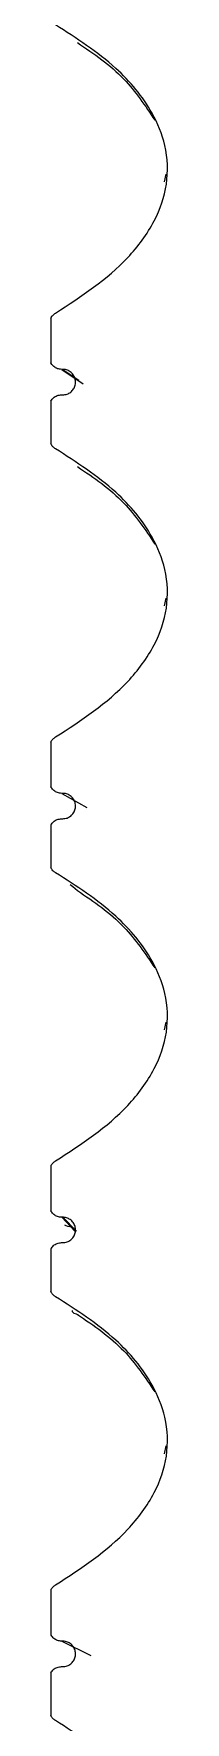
# Model space of a CAD drawing. Header units: millimetres. Extents: x -300 to 1184, y 5 to 1469.
# Drawn here: x 356.94 to 357.68, y 1378.38 to 1389 of the extents above; entities that cross this region are included whole.
import ezdxf

# ---------------------------------------------------------------- set-up
doc = ezdxf.new("R2010")
doc.units = ezdxf.units.MM

msp = doc.modelspace()

# ---------------------------------------------------------------- linework, layer by layer
at = {"color": 7, "linetype": 'Continuous', "lineweight": 25}
for p, q in [((357.6627878145768, 1388.114473856468), (357.6518304940456, 1388.065836466332)), ((356.9365250862036, 1387.20899982947), (356.9365250862036, 1386.927348014692)), ((357.0136634306504, 1386.886141336937), (357.114613830685, 1386.81890729763)), ((356.9365250862036, 1386.687459187686), (356.9365250862036, 1386.418403821169)), ((357.6627878145768, 1385.447801785647), (357.6518304940456, 1385.39916439551)), ((356.9365250862036, 1384.542327758649), (356.9365250862036, 1384.260675943871)), ((356.9365250862036, 1384.020787116865), (356.9365250862036, 1383.751731750348)), ((357.0756423271093, 1383.632721142947), (357.1060108936224, 1383.608283238589)), ((357.6627878145768, 1382.781129714826), (357.6518304940456, 1382.732492324689)), ((356.9365250862036, 1381.875655687828), (356.9365250862036, 1381.594003873049)), ((357.005666474143, 1381.552836931725), (357.0913084145778, 1381.46370811957)), ((357.0136634306504, 1381.552797195295), (357.0980536735449, 1381.464741266747)), ((356.9365250862036, 1381.354115046043), (356.9365250862036, 1381.085059679527)), ((357.6627878145768, 1380.114457644005), (357.6518304940456, 1380.065859990298)), ((356.9365250862036, 1379.208983617007), (356.9365250862036, 1378.927331802228)), ((356.9365250862036, 1378.687442975222), (356.9365250862036, 1378.418387608706))]:
    msp.add_line(p, q, dxfattribs=at)
at = {"color": 8, "linetype": 'Continuous', "lineweight": 25}
for p, q in [((357.005666474143, 1386.886181073367), (357.1406113899145, 1386.796495951195)), ((357.005666474143, 1384.219509002546), (357.1641651587083, 1384.129903353233)), ((357.0585556622737, 1383.646430211245), (357.0756423271093, 1383.632721142947)), ((357.005666474143, 1378.886164860903), (357.1888514157527, 1378.79687710303))]:
    msp.add_line(p, q, dxfattribs=at)
at = {"color": 7, "linetype": 'Continuous', "lineweight": 25}
for points, knots in [([(356.9670227961137, 1387.240669764061), (357.1291437566119, 1387.345896192779), (357.371656793857, 1387.503302001063), (357.5939850729874, 1387.802322980009), (357.6809004862273, 1388.048979172575), (357.6705620650429, 1388.289784435382), (357.5641711416069, 1388.547226516658), (357.333224734286, 1388.819424480435), (357.098854760296, 1388.969147663), (356.9670227961137, 1389.05336622097)], [0, 0, 0, 0, 0.2398166244118654, 0.358736204061688, 0.4599465232304802, 0.5617050345511381, 0.6528053617875152, 0.804704713961899, 1, 1, 1, 1]), ([(357.1048188007269, 1388.941587643801), (357.2080591405872, 1388.87178334081), (357.3983683856329, 1388.74310879149), (357.5315444535128, 1388.545038634948), (357.5924742019567, 1388.454419013837)], [0, 0, 0, 0, 0.5424872545505843, 0.9999999999999999, 0.9999999999999999, 0.9999999999999999, 0.9999999999999999]), ([(356.9365250862036, 1387.20899982947), (356.940317831488, 1387.215101614605), (356.9482196740489, 1387.227814133338), (356.9605900057815, 1387.236271687149), (356.9670227961137, 1387.240669764061)], [0, 0, 0, 0, 0.4799823908303475, 1, 1, 1, 1]), ([(357.005666474143, 1386.886181073367), (356.9967852398429, 1386.887078037728), (356.9790170758598, 1386.888872541658), (356.9554483499551, 1386.902617672997), (356.9424096715829, 1386.917133905271), (356.9372543742958, 1386.926082160278), (356.9365250862036, 1386.927348014692)], [0, 0, 0, 0, 0.3155742125806542, 0.6313507974847538, 0.9478494723720491, 1, 1, 1, 1]), ([(357.0136634306504, 1386.886141336937), (357.0129415542393, 1386.886141717852), (357.0114978014171, 1386.886142479681), (357.0088320393399, 1386.886135446548), (357.0068883456979, 1386.886163461942), (357.005666474143, 1386.886181073367)], [0, 0, 0, 0, 0.2708001604549983, 0.5416003209099965, 1, 1, 1, 1]), ([(357.0130574500952, 1386.726520098229), (357.021937921442, 1386.727351044301), (357.0397001472939, 1386.729013056512), (357.063392885237, 1386.742549055161), (357.0815253080535, 1386.762570540514), (357.0920469355162, 1386.787732575244), (357.0937551111099, 1386.815042631041), (357.086310255682, 1386.84145267872), (357.070518380442, 1386.863882916415), (357.0482924159317, 1386.879668328478), (357.0280693447638, 1386.885599284343), (357.0164288414476, 1386.886037282582), (357.0136634306504, 1386.886141336937)], [0, 0, 0, 0, 0.1065062902181102, 0.2130279697580771, 0.3197968903713367, 0.4273344422089681, 0.5353319563026003, 0.6436793094163663, 0.7518917200615526, 0.859619376337849, 0.9666500595513006, 1, 1, 1, 1]), ([(356.9365250862036, 1386.687459187686), (356.9418222053259, 1386.69468926512), (356.9524163439816, 1386.709149284058), (356.9769202834536, 1386.723602999333), (356.9954603516707, 1386.725550411331), (357.0050704276953, 1386.726559834658)], [0, 0, 0, 0, 0.3250850333904214, 0.6501639549975666, 1, 1, 1, 1]), ([(357.0050704276953, 1386.726559834658), (357.0057890323088, 1386.726563923276), (357.0072296745922, 1386.726572120046), (357.0098914400445, 1386.726496156403), (357.0118354701065, 1386.726510857439), (357.0130574500952, 1386.726520098229)], [0, 0, 0, 0, 0.269888179950348, 0.5410657216512514, 1, 1, 1, 1]), ([(356.9670227961137, 1386.386694150149), (356.9610625735598, 1386.390720432919), (356.9486500954224, 1386.399105379354), (356.9406721714257, 1386.411803225539), (356.9365250862036, 1386.418403821169)], [0, 0, 0, 0, 0.4801799034687086, 1, 1, 1, 1]), ([(356.9670227961137, 1384.57399769324), (357.1291437566119, 1384.679224121958), (357.371656793857, 1384.836629930242), (357.5939850729874, 1385.135650909188), (357.6809004862273, 1385.382307101753), (357.6705620650429, 1385.623112364561), (357.5641711416069, 1385.880554445837), (357.333224734286, 1386.152752409614), (357.098854760296, 1386.302475592179), (356.9670227961137, 1386.386694150149)], [0, 0, 0, 0, 0.2398166244118654, 0.358736204061688, 0.4599465232304802, 0.5617050345511381, 0.6528053617875152, 0.804704713961899, 1, 1, 1, 1]), ([(357.1048188007269, 1386.27491557298), (357.2080581733856, 1386.205108631046), (357.3983610377295, 1386.076432326077), (357.5315433446544, 1385.878390666949), (357.5924742019567, 1385.787786679446)], [0, 0, 0, 0, 0.5425003612773777, 1, 1, 1, 1]), ([(356.9365250862036, 1384.542327758649), (356.940317831488, 1384.548429543784), (356.9482196740489, 1384.561142062517), (356.9605900057815, 1384.569599616328), (356.9670227961137, 1384.57399769324)], [0, 0, 0, 0, 0.4799823908303475, 1, 1, 1, 1]), ([(357.005666474143, 1384.219509002546), (356.9967852398429, 1384.220405966907), (356.9790170758598, 1384.222200470837), (356.9554483499551, 1384.235945602176), (356.9424096715829, 1384.25046183445), (356.9372543742958, 1384.259410089457), (356.9365250862036, 1384.260675943871)], [0, 0, 0, 0, 0.3155742125806542, 0.6313507974847538, 0.9478494723720491, 1, 1, 1, 1]), ([(357.0136634306504, 1384.219469266116), (357.0129415144122, 1384.219465149652), (357.0114975604217, 1384.219456916032), (357.0088324840681, 1384.21953293069), (357.0068884540833, 1384.219518238055), (357.005666474143, 1384.219509002546)], [0, 0, 0, 0, 0.2707951098149698, 0.5416358003590648, 1, 1, 1, 1]), ([(357.0130574500952, 1384.059848027407), (357.0219373176222, 1384.060695485582), (357.0396961504312, 1384.062390315823), (357.0633944288259, 1384.07591346829), (357.0815128502197, 1384.095931312702), (357.0920542159913, 1384.121070133545), (357.0937533578227, 1384.148371311291), (357.0863107256174, 1384.174780406588), (357.070518254907, 1384.19721089937), (357.0482924503106, 1384.21299624293), (357.0280693425609, 1384.218927214466), (357.0164288410247, 1384.219365211943), (357.0136634306504, 1384.219469266116)], [0, 0, 0, 0, 0.1065453984751595, 0.2130799713285875, 0.3198618151812038, 0.4272651271495657, 0.5352757131906948, 0.6436361805962407, 0.7518616891998601, 0.859602384760242, 0.9666460228966218, 1, 1, 1, 1]), ([(356.9365250862036, 1384.020787116865), (356.9418222053259, 1384.028017194298), (356.9524163439816, 1384.042477213237), (356.9769202834536, 1384.056930928512), (356.9954603516707, 1384.05887834051), (357.0050704276953, 1384.059887763837)], [0, 0, 0, 0, 0.3250850333904214, 0.6501639549975666, 1, 1, 1, 1]), ([(357.0050704276953, 1384.059887763837), (357.0057889927511, 1384.059887385499), (357.0072294342227, 1384.05988662708), (357.009891884905, 1384.059893655493), (357.0118355785428, 1384.059865639321), (357.0130574500952, 1384.059848027407)], [0, 0, 0, 0, 0.269893219935775, 0.5410301874288578, 1, 1, 1, 1]), ([(356.9670227961137, 1383.720022079328), (356.9610625735598, 1383.724048362098), (356.9486500954224, 1383.732433308533), (356.9406721714257, 1383.745131154718), (356.9365250862036, 1383.751731750348)], [0, 0, 0, 0, 0.4801799034687086, 1, 1, 1, 1]), ([(356.9670227961137, 1381.907325622419), (357.1291437566119, 1382.012552051137), (357.371656793857, 1382.16995785942), (357.5939850729874, 1382.468978838367), (357.6809004862273, 1382.715635030932), (357.6705620650429, 1382.95644029374), (357.5641711416069, 1383.213882375015), (357.333224734286, 1383.486080338793), (357.098854760296, 1383.635803521357), (356.9670227961137, 1383.720022079328)], [0, 0, 0, 0, 0.2398166244118654, 0.358736204061688, 0.4599465232304802, 0.5617050345511381, 0.6528053617875152, 0.804704713961899, 1, 1, 1, 1]), ([(357.1048188007269, 1383.608243502159), (357.2080581733856, 1383.538436560225), (357.3983610377295, 1383.409760255256), (357.5315433446544, 1383.211718596128), (357.5924742019567, 1383.121114608625)], [0, 0, 0, 0, 0.5425003612773777, 1, 1, 1, 1]), ([(356.9365250862036, 1381.875655687828), (356.940317831488, 1381.881757472963), (356.9482196740489, 1381.894469991696), (356.9605900057815, 1381.902927545507), (356.9670227961137, 1381.907325622419)], [0, 0, 0, 0, 0.4799823908303475, 1, 1, 1, 1]), ([(357.005666474143, 1381.552836931725), (356.9967876322366, 1381.553753602996), (356.9790330248213, 1381.555586627926), (356.955436633168, 1381.569263396127), (356.9424099014847, 1381.583790235338), (356.937254402788, 1381.592738077096), (356.9365250862036, 1381.594003873049)], [0, 0, 0, 0, 0.3157025356326849, 0.6312956846482309, 0.9478416758991851, 1, 1, 1, 1]), ([(357.0136634306504, 1381.552797195295), (357.0129415840331, 1381.552813913624), (357.0114980122807, 1381.552847347469), (357.0088320991572, 1381.552832146528), (357.0068883524173, 1381.552835084719), (357.005666474143, 1381.552836931725)], [0, 0, 0, 0, 0.270840690544095, 0.5416358003590648, 1, 1, 1, 1]), ([(357.0130574500952, 1381.393175956586), (357.0219373219073, 1381.394023419094), (357.0396961632858, 1381.395718258002), (357.0633943773634, 1381.409241345425), (357.0815130441806, 1381.429259438034), (357.0920534854903, 1381.454397323966), (357.0937561045336, 1381.481702018226), (357.0862974454156, 1381.508108559834), (357.0705466388027, 1381.530588411143), (357.0482683397987, 1381.546288101876), (357.0280772876562, 1381.552336796697), (357.0164292169151, 1381.552708852243), (357.0136634306504, 1381.552797195295)], [0, 0, 0, 0, 0.1065375917716783, 0.2130643587148309, 0.3198383785393422, 0.4272338209439178, 0.5352364929255933, 0.6435890206354767, 0.7519371939817486, 0.8595775163246389, 0.9666572615122723, 0.9999999999999999, 0.9999999999999999, 0.9999999999999999, 0.9999999999999999]), ([(357.0243326620652, 1381.504914797325), (357.0245520493065, 1381.504676635695), (357.0285138000232, 1381.500375852277), (357.0510939408986, 1381.495823695488), (357.0724236762915, 1381.491523620466)], [0, 0, 0, 0, 0.05537633664121434, 1, 1, 1, 1]), ([(356.9365250862036, 1381.354115046043), (356.9418222053259, 1381.361345123477), (356.9524163439816, 1381.375805142415), (356.9769202834536, 1381.39025885769), (356.9954603516707, 1381.392206269689), (357.0050704276953, 1381.393215693016)], [0, 0, 0, 0, 0.3250850333904214, 0.6501639549975666, 1, 1, 1, 1]), ([(357.0050704276953, 1381.393215693016), (357.0057889927511, 1381.393215314678), (357.0072294342227, 1381.393214556258), (357.009891884905, 1381.393221584671), (357.0118355785428, 1381.393193568499), (357.0130574500952, 1381.393175956586)], [0, 0, 0, 0, 0.269893219935775, 0.5410301874288578, 1, 1, 1, 1]), ([(356.9670227961137, 1381.053350008507), (356.9610625735598, 1381.057376291277), (356.9486500954224, 1381.065761237712), (356.9406721714257, 1381.078459083897), (356.9365250862036, 1381.085059679527)], [0, 0, 0, 0, 0.4801799034687086, 1, 1, 1, 1]), ([(356.9670227961137, 1379.240653551598), (357.1291498807475, 1379.345876056193), (357.3716811856912, 1379.503281904861), (357.5939640709425, 1379.802331302701), (357.6809071503577, 1380.048973035653), (357.6705603837017, 1380.289768879854), (357.5641718939521, 1380.547210010238), (357.3332244334774, 1380.819408385504), (357.0988546520055, 1380.969131492847), (356.9670227961137, 1381.053350008507)], [0, 0, 0, 0, 0.239817170591634, 0.358750491707613, 0.459945293264527, 0.561704036339094, 0.6528045710554813, 0.804704269178997, 1, 1, 1, 1]), ([(357.0712415175034, 1380.966128544986), (357.0725971734788, 1380.959258333668), (357.0741738769684, 1380.951267894827), (357.1039782123805, 1380.942937939817), (357.1081566608343, 1380.941770113487)], [0, 0, 0, 0, 0.8598040051521548, 1, 1, 1, 1]), ([(357.1048188007269, 1380.941571431338), (357.2080581733856, 1380.871764489404), (357.3983610377295, 1380.743088184435), (357.5315433446544, 1380.545046525307), (357.5924742019567, 1380.454442537804)], [0, 0, 0, 0, 0.5425003612773777, 1, 1, 1, 1]), ([(356.9365250862036, 1379.208983617007), (356.9403139089342, 1379.215102470749), (356.9481969838773, 1379.22783343919), (356.9605875019617, 1379.236271207114), (356.9670227961137, 1379.240653551598)], [0, 0, 0, 0, 0.4806275162882441, 1, 1, 1, 1]), ([(357.005666474143, 1378.886164860903), (356.9967876322366, 1378.887081532175), (356.9790330248213, 1378.888914557105), (356.955436633168, 1378.902591325306), (356.9424099014847, 1378.917118164516), (356.937254402788, 1378.926066006275), (356.9365250862036, 1378.927331802228)], [0, 0, 0, 0, 0.3157025356326849, 0.6312956846482309, 0.9478416758991851, 1, 1, 1, 1]), ([(357.0136634306504, 1378.886125124474), (357.0129415840331, 1378.886141842803), (357.0114980122807, 1378.886175276648), (357.0088320991572, 1378.886160075706), (357.0068883524173, 1378.886163013898), (357.005666474143, 1378.886164860904)], [0, 0, 0, 0, 0.270840690544095, 0.5416358003590648, 1, 1, 1, 1]), ([(357.0130574500952, 1378.726503885765), (357.0219373219073, 1378.727351348273), (357.0396961632858, 1378.729046187181), (357.0633943773634, 1378.742569274604), (357.0815130441806, 1378.762587367213), (357.0920534854903, 1378.787725253145), (357.0937561045336, 1378.815029947405), (357.0862974454156, 1378.841436489013), (357.0705466388027, 1378.863916340321), (357.0482683397987, 1378.879616031055), (357.0280772876562, 1378.885664725876), (357.0164292169151, 1378.886036781422), (357.0136634306504, 1378.886125124474)], [0, 0, 0, 0, 0.1065375917716783, 0.2130643587148309, 0.3198383785393422, 0.4272338209439178, 0.5352364929255933, 0.6435890206354767, 0.7519371939817486, 0.8595775163246389, 0.9666572615122723, 0.9999999999999999, 0.9999999999999999, 0.9999999999999999, 0.9999999999999999]), ([(356.9365250862036, 1378.687442975222), (356.9418222053259, 1378.694673052656), (356.9524163439816, 1378.709133071594), (356.9769202834536, 1378.723586786869), (356.9954603516707, 1378.725534198867), (357.0050704276953, 1378.726543622195)], [0, 0, 0, 0, 0.3250850333904214, 0.6501639549975666, 1, 1, 1, 1]), ([(357.0050704276953, 1378.726543622195), (357.0057889927511, 1378.726543243857), (357.0072294342227, 1378.726542485437), (357.009891884905, 1378.72654951385), (357.0118355785428, 1378.726521497678), (357.0130574500952, 1378.726503885765)], [0, 0, 0, 0, 0.269893219935775, 0.5410301874288578, 1, 1, 1, 1]), ([(356.9670227961137, 1378.386717674116), (356.9610616265225, 1378.390729299986), (356.9486398086084, 1378.399088680697), (356.9406701464941, 1378.411784467712), (356.9365250862036, 1378.418387608706)], [0, 0, 0, 0, 0.4798951033107329, 1, 1, 1, 1]), ([(356.9670227961137, 1376.574021217206), (357.1291517228303, 1376.679228240797), (357.3716891713833, 1376.836613129406), (357.593962978099, 1377.135659466952), (357.6809094063015, 1377.38230180052), (357.6705520419826, 1377.623105972548), (357.5641958460801, 1377.880565310251), (357.3331950662663, 1378.152734265619), (357.0988490457246, 1378.302480942589), (356.9670227961137, 1378.386717674116)], [0, 0, 0, 0, 0.2398065480530069, 0.3587396122881426, 0.4599341952771588, 0.5616927185657862, 0.652808496413947, 0.8046949817678106, 1, 1, 1, 1])]:
    msp.add_open_spline(points, degree=3, knots=knots, dxfattribs=at)

doc.saveas('drawing.dxf')
